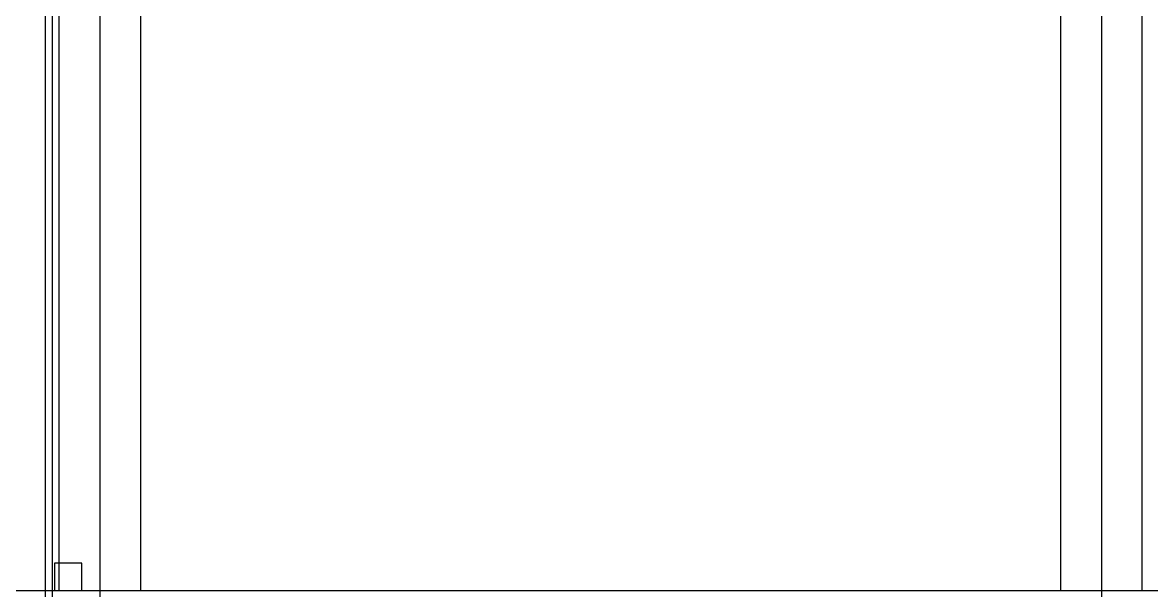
# Model space of a CAD drawing. Extents: x 152195838 to 323921156, y 365159662 to 730681027.
# Drawn here: x 160280520 to 160292920, y 365321063 to 365327300 of the extents above; entities that cross this region are included whole.
import ezdxf

# ---------------------------------------------------------------- set-up
doc = ezdxf.new("R2010")
doc.units = 0
doc.header["$MEASUREMENT"] = 0
doc.linetypes.add('CEN', pattern=[63, 60, -1, 1, -1])
for name, color, linetype in [('4A.TEC CEN', 1, 'CEN'), ('4A.TEC 벽체 3', 4, 'CONTINUOUS'), ('ELE', 4, 'CONTINUOUS'), ('㈜SE&C 기둥', 2, 'CONTINUOUS'), ('㈜SE&C 벽체 1', 2, 'CONTINUOUS'), ('㈜SE&C 심볼', 7, 'CONTINUOUS')]:
    doc.layers.add(name, color=color, linetype=linetype)

# ---------------------------------------------------------------- blocks, each defined once
blk = doc.blocks.new('A$Cd4ce2c0d')
at = {"layer": '㈜SE&C 기둥', "color": 8, "ltscale": 0.5}
for points in [[(46, 9350), (46, -550)], [(946, -550), (946, 9350)], [(11046, 9350), (11046, -550)], [(11946, -550), (11946, 9350)]]:
    blk.add_lwpolyline(points, dxfattribs=at)
blk = doc.blocks.new('dwg4BB8')
at = {"layer": '㈜SE&C 벽체 1'}
blk.add_lwpolyline([(22000, 10000), (22300, 10000), (22300, 10300), (22000, 10300)], close=True, dxfattribs=at)

msp = doc.modelspace()

# ---------------------------------------------------------------- linework, layer by layer
at = {"layer": '4A.TEC CEN', "color": 8, "ltscale": 500}
for p, q in [((160281370.07, 365362346.04), (160281370.07, 365292761.87)), ((160292370.07, 365362346.04), (160292370.07, 365292761.87)), ((160209434.12, 365321063.33), (160440798.99, 365321063.33))]:
    msp.add_line(p, q, dxfattribs=at)
at = {"layer": '4A.TEC 벽체 3', "linetype": 'ByBlock', "ltscale": 0.1}
for points in [[(160280920.07, 365342563.33), (160280770.07, 365342563.33), (160280770.07, 365315363.33)], [(160280920.07, 365342488.33), (160280845.07, 365342488.33), (160280845.07, 365311063.33)]]:
    msp.add_lwpolyline(points, dxfattribs=at)

# ---------------------------------------------------------------- block references
at = {"layer": 'ELE'}
msp.add_blockref('A$Cd4ce2c0d', (160280873.74, 365321613.33), dxfattribs=at)
at = {"layer": '㈜SE&C 심볼'}
msp.add_blockref('dwg4BB8', (160258870.07, 365311063.33), dxfattribs=at)

doc.saveas('drawing.dxf')
